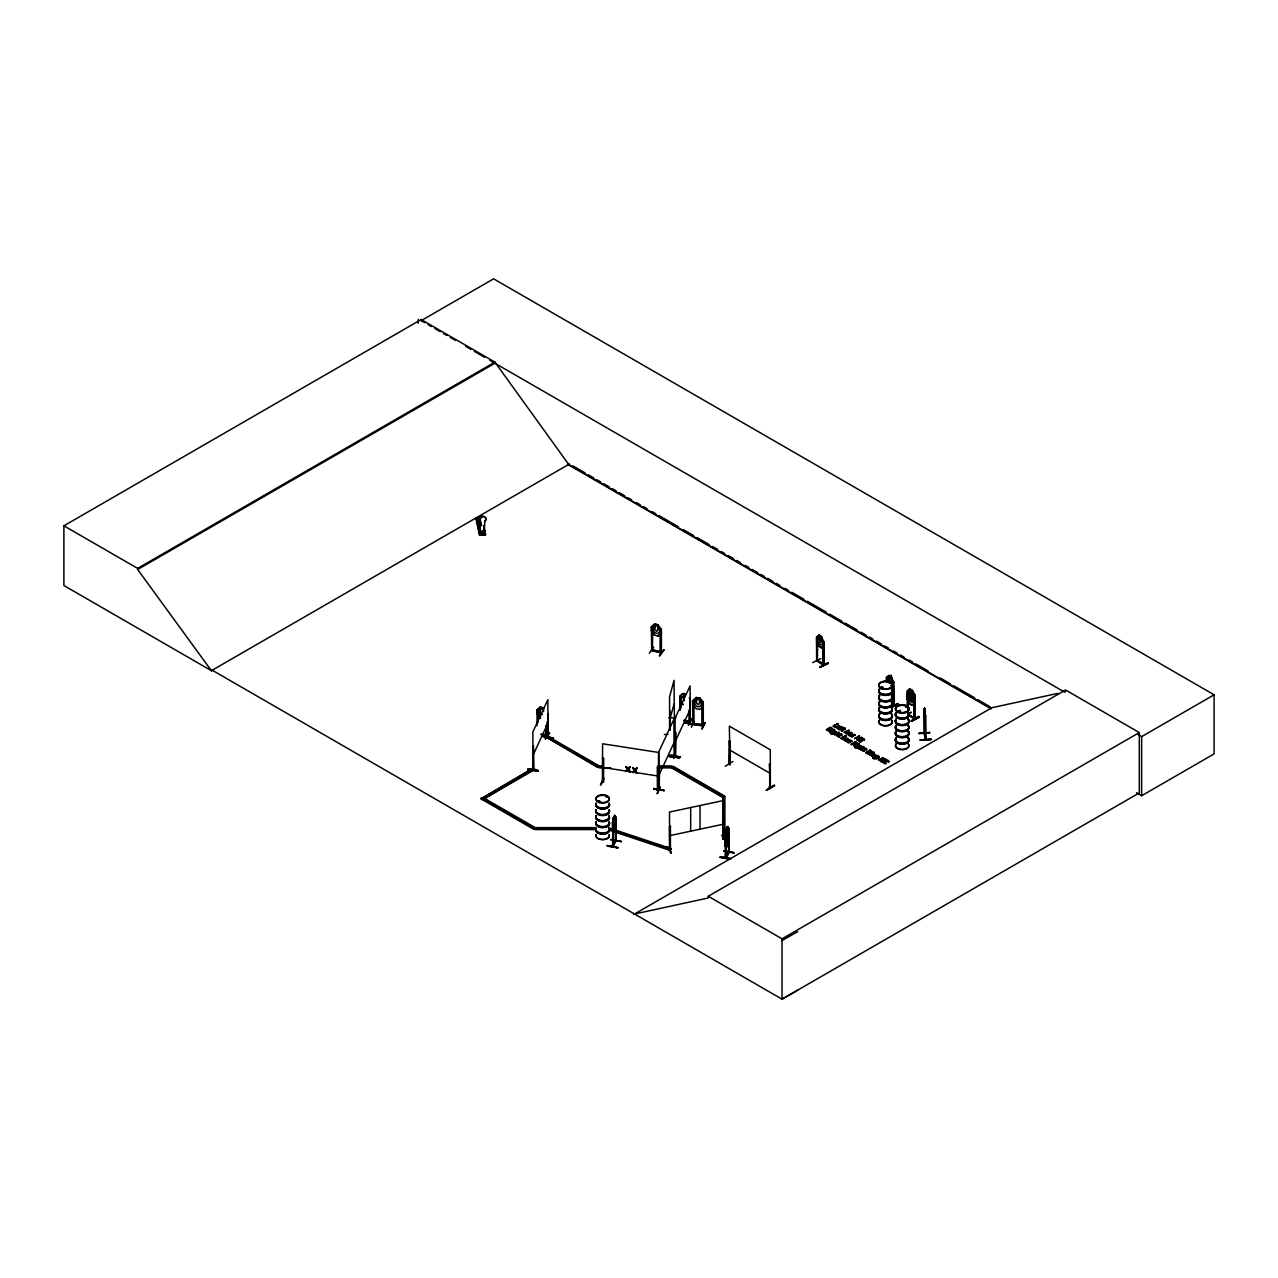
<?xml version="1.0" encoding="UTF-8"?>
<svg xmlns="http://www.w3.org/2000/svg" width="1278" height="1278" viewBox="0 0 1278 1278"><rect width="100%" height="100%" fill="white"/><g stroke="black" fill="none" stroke-linecap="round" stroke-linejoin="round"><path stroke-width="1.5" d="M657.882 767.135L671.573 767.135L722.757 796.689L724.882 796.689L724.882 839.231L722.757 839.231L722.757 796.689L724.259 795.827L722.757 797.44L671.573 767.87L657.882 767.87M615.517 841.355L615.485 817.441M924.186 733.444L925.448 739.595L924.633 708.012L924.313 710.808M924.777 734.003L924.505 708.012L924.345 734.051L924.218 709.673M925.224 738.173L925.224 738.972M925.911 739.499L925.32 715.313M924.313 713.619L924.857 718.587L924.777 709.977L924.921 721.367L925.448 719.69M924.521 711.846L924.761 709.29M823.815 641.78L823.016 641.093M907.348 706.926L907.332 691.142C909.728 691.094 904.872 694.449 907.156 698.683L909.712 703.843C915.767 708.875 916.342 696.829 912.236 694.146M484.154 532.734L484.873 521.152A3.626 2.939 -12 0 0 484.905 517.111A3.626 2.939 -12 0 0 479.825 517.462A3.626 2.939 -12 0 0 479.793 521.52L480.56 532.99M652.563 627.051L651.508 626.891L652.547 626.907L652.323 650.758L652.499 626.859M660.534 629.143L660.422 652.882L660.263 628.888M537.91 722.102L537.942 710.153L538.038 721.894M692.916 700.775L693.97 700.839L693.97 724.578L692.916 723.556M726.974 836.179L726.799 842.282M533.533 769.436L533.261 746.304M548.038 737.39L547.639 738.157L547.879 713.955L547.607 738.205L548.006 737.342M657.563 790.251L658.633 790.475L659.544 788.318M658.825 789.66L658.905 751.64L673.905 719.338L674.097 757.902M674.289 756.576L673.65 757.902L674.337 756.512M675.024 756.113L675.104 718.172L690.088 685.887L690.184 724.562L690.455 700.296M689.816 723.636L690.535 723.044L689.769 724.354M614.782 815.524C609.286 823.831 614.798 840.461 614.686 815.38L615.9 817.265L614.67 815.508L615.229 821.019L613.728 825.86L612.977 824.917M614.303 816.626L613.919 823.591L614.414 816.658M527.638 769.532C534.044 766.928 548.294 774.133 527.654 769.452M527.766 769.18L538.15 771.097M653.665 789.261L664.32 790.539L653.809 788.462M680.359 757.391C671.605 753.077 661.78 755.442 680.359 757.407L669.864 755.761L680.487 757.039M725.728 836.994L726.799 828.448M664.352 734.515L667.963 734.307M613.52 817.393L612.865 846.851L615.932 839.981M607.354 846.148C639.335 851.467 585.42 841.355 617.817 847.729M607.513 845.748L617.849 847.809M720.073 857.282C729.834 856.212 738.285 861.723 720.073 857.282L730.521 858.912M482.477 532.686L481.966 531.313L482.812 531.249M482.972 532.479L482.078 531.68M925.847 738.62L924.345 733.428M925.847 739.483L924.601 733.396M726.559 836.85L725.936 840.86L726.767 837.042L727.31 838.512M829.662 731.959C828.272 729.259 835.572 729.418 830.572 727.31L826.515 729.642L827.058 730.457L829.278 729.387L829.662 731.959L828.959 731.543M854.471 746.272C853.081 743.588 860.382 743.748 855.381 741.623L851.324 744.467L853.48 743.844L854.471 746.272L854.087 744.195M924.921 715.52L924.521 713.491M613.632 817.409L612.497 823.144L613.216 822.617L612.513 846.787L615.549 840.892M614.686 826.626C617.322 809.629 615.181 834.215 612.529 826.802M728.476 835.796L726.16 843.512L724.993 841.739L726.271 828.527L725.648 858.001L725.489 833.32M727.182 827.793L724.993 837.985L726.383 839.806L725.105 838.017M726.415 839.678L728.748 832.058L727.358 830.253L725.265 837.937M728.444 836.627L727.31 846.004L726.016 847.985L724.882 842.442L726.144 836.834M725.041 841.643L726.303 843.4L728.524 835.764M727.198 845.988L728.364 840.253M690.551 723.955L689.816 724.498L690.04 698.363L689.13 698.171M725.952 856.627C724.211 861.244 731.431 850.301 728.316 852.522M728.364 852.538L728.732 851.148M729.083 852.17L729.051 828.495C727.773 823.367 724.914 831.818 727.581 826.546M727.757 840.381L726.223 845.221L725.457 844.263M598.152 801.562L599.797 800.971M599.813 801.689C598.503 798.91 598.168 803.111 599.59 801.466M606.044 796.881L606.363 796.929M606.635 796.354L606.938 797.184M880.893 687.58L881.948 686.861L882.411 687.852M881.037 687.884L882.954 687.724M889.28 683.235L889.935 682.963M898.817 711.431L897.891 711.734M899.648 711.463L897.715 710.999M906.054 707.261L906.406 706.494L905.639 707.022M724.035 837.777L722.901 838.272M670.023 710.951L669.944 730.217M674.401 718.635L674.049 680.311L669.576 696.829L669.576 730.185M668.889 717.725L676.046 717.996M669.576 720.472L674.049 703.954M883.178 762.327C884.632 757.646 891.661 764.052 887.427 760.602A1.629 0.943 0 0 0 886.389 760.458C880.398 761.049 889.041 764.324 884.392 763.605C880.207 761.081 888.753 757.966 889.089 761.896M537.926 710.121L536.92 710.073L540.227 707.165L543.581 707.836L543.549 711.319M702.421 702.213L702.309 725.936L702.133 701.957L703.283 702.149L703.299 726.016L692.804 724.402M909.632 692.644L912.284 694.178L912.284 695.759L910.591 696.222C909.409 695.248 909.265 688.778 911.422 690.408L913.53 698.571L913.53 701.382L911.869 702.66L908.498 698.491L909.712 692.596L907.332 694.833M482.733 532.207L482.125 531.281M871.276 751.879L869.136 753.653A1.885 1.086 0 0 1 867.97 753.477C864.871 751.544 870.334 754.451 871.181 752.167M540.195 710.903L541.313 707.9L543.501 711.67M720.217 856.979L730.553 858.992M684.257 700.6L683.171 697.277L684.289 694.242L685.423 694.465M819.038 634.99L817.776 640.757L819.358 644.016L820.923 645.055L822.457 643.84L821.307 636.572L819.006 634.862L816.53 637.083L816.626 660.758L823.799 665.439L823.719 641.748L821.419 636.46L823.815 645.534L821.339 647.754L818.91 646.157L816.69 640.805M666.956 847.362L671.365 853.129L667.499 846.771L671.365 853.129L668.346 848.688M812.632 662.595L820.875 658.585M553.39 738.205L542.99 736.4M533.15 745.713L533.15 769.356M603.44 758.509L602.497 758.365L603.44 758.509L603.456 781.864M603.807 778.366L600.484 784.836L603.743 778.366M601.059 784.916L603.711 778.765M658.442 790.395L657.371 790.507L658.505 790.699L658.537 752.438L602.593 743.78L602.401 782.024L602.721 780.89L603.551 781.545M657.483 766.88L658.537 766.8L657.483 766.88L657.579 790.571L657.579 766.656M659.16 765.458L659.24 789.772L659.528 765.506M675.359 731.99L675.359 752.886M653.665 789.277L653.809 788.462M668.857 756.528L679.513 757.742L669.001 756.161M685.056 723.06L695.711 724.306L685.072 722.565M657.371 793.558L660.039 787.104M659.959 787.04L657.227 793.606L660.103 787.504M674.161 757.039L673.618 757.966M675.471 756.241L675.471 732.598M911.166 712.341L908.035 714.338M725.201 766.305L732.933 761.464M532.894 755.538L547.879 723.236M625.932 766.72L628.249 768.557L625.932 766.72L627.642 769.324L625.885 771.401L628.201 769.516L630.246 772.072L628.664 769.084L630.246 772.072M625.885 771.401L627.802 768.989L626.092 766.385M628.201 769.516L629.399 771.944M629.447 767.263L630.389 767.056L628.105 768.893M632.738 767.774L635.054 769.612L632.738 767.774L634.447 770.378L632.69 772.439L635.47 770.139L637.051 773.126L634.862 770.906M632.69 772.439L634.607 770.043L632.898 767.439M633.489 772.567L635.006 770.57L636.204 772.998M636.252 768.318L637.195 768.094L634.91 769.947M658.905 775.283L673.905 742.981M675.104 741.815L690.088 709.53M692.884 704.45L696.238 708.827L699.785 709.37L703.172 706.111M699.817 698.06L701.446 704.977L699.178 706.846L696.877 706.494L694.561 703.906L696.27 697.5L699.817 698.06L703.315 702.341M693.73 721.127L691.446 727.326M692.932 724.434L693.011 700.568L693.139 724.195M694.066 724.37L693.714 723.747M702.085 728.907L704.817 722.453M705.328 722.949L701.941 728.939L704.833 722.821M658.09 636.013L654.703 635.198L651.445 630.517L651.397 626.827L654.751 623.888L653.122 630.134L655.31 632.929L657.467 633.505L659.608 631.827L657.994 624.91L654.751 624.063L651.508 626.891M729.722 763.845L728.987 763.413L730.105 763.733M728.971 764.308L730.137 764.563L729.339 740.521L729.067 764.404L730.026 740.905M679.896 710.328L679.704 696.494L683.139 693.427C691.59 695.999 680.024 690.408 681.462 696.941L681.462 699.753M914.058 694.801L915.128 695.344L915.208 719.035L907.779 713.795M914.217 717.948L915.224 718.14L908.115 714.642M914.441 694.944L914.074 718.731L915.224 719.003M728.316 828.543L727.47 826.515M858.672 735.761L858.624 736.863L854.615 738.588L859.439 736.192C852.65 744.547 868.705 732.022 857.522 740.266L856.915 739.419L858.624 736.368M856.915 739.914L858.624 736.863M862.474 740.793C859.295 737.502 867.826 741.544 863.033 738.285A1.821 1.054 0 0 0 862.011 738.189L860.669 739.004L861.404 740.777L859.056 740.09L860.477 741.4L862.49 740.569M613.536 817.457L614.798 815.396M615.485 817.728L615.549 841.499M613.52 828.639L614.782 826.578M610.964 839.886L621.443 841.499L610.98 839.39M612.545 846.723L616.331 840.189M621.3 841.723L610.996 839.758M727.07 831.531L726.687 838.48L726.958 831.499M723.811 850.892L734.243 852.73L723.955 850.669M727.182 845.908L726.128 848.017L724.993 846.148M725.936 856.548L725.553 857.282M725.616 856.659L728.348 852.059M669.496 850.03C671.365 851.132 670.215 846.979 670.279 850.477L609.43 830.205M722.949 838.576L723.939 838.672L723.795 814.821L722.885 815.013L722.901 838.895L723.907 837.585M722.885 837.809L723.795 837.601M722.773 838.688L723.907 838.448L723.795 800.459L669.48 812.057L669.656 850.317L669.48 826.419L670.535 826.419L669.608 826.626M680.727 696.798L679.896 696.526L680.008 710.121M688.89 721.383L690.152 721.159L684.241 720.201M689.13 709.993L688.89 721.99L690.024 722.23M691.909 718.683L688.299 725.089L691.989 719.099M817.201 637.53L817.329 661.253L817.648 641.364M823.112 664.177C829.23 666.621 806.514 654.416 823.799 664.592M892.875 704.593L893.673 705.983C896.789 697.884 887.938 657.164 892.332 684.369L890.782 685.583M892.859 705.488L893.977 705.791L893.881 682.148L892.811 681.573L892.987 705.568M536.888 713.827L540.227 718.22L540.131 707.117L543.485 707.996M546.92 735.745L546.92 734.882L541.137 734.067M547.08 734.994L542.846 734.227M549.62 733.125L545.514 738.988M889.776 683.283C889.903 683.522 887.283 676.046 890.383 677.068L890.383 683.379M898.067 710.824L899.153 710.776M899.265 711.111L898.434 711.431M905.687 706.926L906.677 706.99M651.397 626.827L651.652 650.566L661.365 653.058L661.413 629.191L660.279 628.872L661.413 629.191M651.397 630.581L654.703 635.198M657.994 624.91L661.397 629.383M661.237 633.137L657.994 635.965L661.397 633.137M653.809 647.019L649.32 653.202M660.678 651.7L651.604 649.655M661.413 651.94L660.422 651.7M663.793 650.055L659.736 655.902M628.249 768.557L629.591 766.928M635.054 769.612L636.396 767.982M628.504 769.42L630.389 767.056M637.195 768.094L635.31 770.474L637.051 773.126M659.352 789.644L658.873 788.846M728.556 852.106L725.233 857.937L725.936 833.767L725.105 834.262M728.827 852.698L728.588 828.384L728.7 852.73M608.632 827.793L671.333 848.688L670.279 849.742L609.43 829.47M670.279 850.477L671.333 848.688M612.769 846.244L613.216 822.617M479.378 524.204L480.336 523.788M696.318 697.612L692.74 700.775L696.27 697.5L699.785 698.123L703.283 702.421M483.723 525.45L485.688 534.843L479.49 535.274L475.895 518.421L481.71 517.67M477.796 518.293L476.662 518.405L479.857 535.083L476.374 518.213M480.528 535.21L481.375 535.131L478.595 522.031M823.735 645.454L821.339 647.754M886.565 681.334L886.485 677.564L888.881 675.391L891.261 677.068L893.881 682.148M886.597 681.605L886.565 677.644L888.913 675.519L887.651 681.286M891.165 688.155L893.689 686.062L891.213 688.283M683.155 693.603L679.704 696.494L683.171 697.245M907.236 694.817L909.712 700.088L912.412 701.542L914.888 699.194M912.364 701.43L914.968 699.274L912.316 694.098L909.68 692.772M845.349 739.962C849.167 741.224 842.793 738.828 847.41 739.882M874.184 755.33C869.455 753.924 874.376 757.726 873.673 755.57M850.205 741.959C848.448 743.476 845.732 739.642 848.097 742.662A1.645 0.943 0 0 0 848.959 742.869L850.205 742.454L849.886 740.313L851.851 741.416L849.662 740.889L850.301 742.246M839.758 727.869C843.129 727.406 834.55 724.243 837.889 728.923C840.652 728.779 837.409 728.236 837.25 727.134C837.873 726.271 841.547 728.987 840.557 726.383C837.745 724.227 834.614 728.716 839.087 728.764M882.794 687.756L881.005 687.628M846.627 739.579C850.046 740.713 844.918 736.192 848.896 739.403C841.419 743.461 852.777 739.467 846.611 738.412M847.921 740.074L846.643 738.924M873.385 755.026C876.58 756.065 872.139 751.608 875.574 755.01C875.11 757.119 869.439 756.864 872.219 754.883M874.679 755.522L873.385 753.86M837.761 726.671L837.33 728.093L839.087 728.268M837.905 734.722L838.48 734.067L837.074 733.62C830.221 737.614 839.087 729.786 839.263 733.732C833.24 738.237 840.652 732.358 837.074 733.62M842.41 729.69C841.467 730.201 843.608 732.054 841.244 730.872C842.873 726.751 847.186 729.61 843.863 729.355L843.768 728.316C841.1 726 835.94 732.39 842.106 728.348L843.352 729.051L843.352 728.077M839.119 735.569C839.678 738.412 835.748 735.761 840.141 734.483M863.928 749.898C863.001 750.41 865.126 752.247 862.762 751.065C864.295 746.991 868.752 749.787 865.382 749.547L864.95 748.317M730.105 764.516L729.339 726.144L770.283 749.787L770.362 787.855L769.228 787.552L770.027 787.951L769.596 763.765L770.043 788.015L769.244 786.657L770.107 787.136M774.069 785.219C750.282 800.332 791.002 775.458 766.528 790.155M766.417 790.155L774.436 785.858M212.34 670.263L211.509 670.758L63.9 585.532L63.9 525.817L421.165 319.548L494.921 362.121L568.678 464.425L990.961 708.236M421.165 319.548L421.165 320.65L493.612 278.828L1214.1 694.801L1214.1 753.908L1141.653 795.731L1136.477 792.727M63.9 525.817L137.657 568.39L494.921 362.121M797.664 990.258L782.024 999.172L212.244 670.215L211.397 670.694L137.657 569.493L494.921 363.224M211.397 670.694L569.509 463.946M561.649 744.978L599.174 766.656L597.689 767.519L546.505 737.23L547.99 736.368L599.174 765.921L603.088 765.921M546.505 737.965L547.99 737.102L558.23 743.013M595.836 828.368L535.178 828.368L533.693 829.23L481.007 798.814L532.207 768.525L533.693 769.388L482.509 799.677M481.007 798.814L532.207 769.26L533.693 770.123L484.202 798.686M546.505 737.23L597.689 766.784L599.174 765.921L599.174 767.87L610.916 767.87M481.007 798.079L533.693 828.495L535.178 827.633L595.836 827.633M671.573 767.135L673.075 766.273L724.259 795.827M693.539 778.845L673.075 767.024L671.573 767.87L671.573 765.921L657.882 765.921M833.24 725.76C845.589 720.76 829.278 726.383 836.084 726.831C834.406 728.316 831.307 724.291 836.084 726.831M826.515 730.137C830.78 725.073 829.694 731.639 831.179 728.188M833.24 726.255L837.841 723.731M829.949 731.623L832.984 729.866C835.956 731.495 833.304 727.501 833.496 730.665C832.202 733.061 828.863 731.208 830.46 732.422M833.464 730.042L834.582 730.073M829.949 732.118L833.496 730.169M834.582 729.578L833.464 729.562M833.448 733.189L831.994 731.751L835.141 731.048A1.917 1.118 0 0 1 835.956 731.735C838.672 735.904 827.09 733.62 831.531 733.348C835.253 733.045 831.451 735.297 830.812 732.693M841.675 727.102C843.991 727.549 842.394 726.926 844.263 728.284M838.975 729.067L841.675 727.597M842.01 727.31L842.106 728.348M838.975 729.562L841.595 728.045M842.506 727.597L844.742 728.013M836.595 732.438L835.956 732.23A1.917 1.118 0 0 0 835.141 731.543C829.023 731.655 836.739 734.147 834.374 731.288C829.198 731.623 833.991 736.32 836.595 731.959M833.448 733.668L830.269 732.997M835.54 732.47C832.329 729.834 832.042 736.24 835.54 731.974M843.352 728.572L841.18 729.978L842.665 730.633M843.768 728.316L845.157 728.109M834.294 734.626L839.039 731.99M843.863 729.355L841.898 730.569L842.665 731.128M836.179 735.713L839.215 734.387L837.505 733.364M840.141 734.003L840.573 735.233C842.266 736.384 842.058 733.157 840.477 734.195M844.311 732.134L848.4 731.479L846.18 733.716L848.496 732.07L844.311 732.134L849.055 729.994M841.867 733.987L837.985 736.192L839.374 737.007M844.311 732.629L849.055 730.489M840.573 735.233L838.911 737.262M846.18 733.221L849.215 731.895L847.522 730.872M907.236 698.635L909.632 703.89L912.284 705.232M846.18 733.716L849.215 732.39L847.522 731.367M849.902 732.534C856.883 731.687 844.375 740.058 851.499 733.189C849.327 732.534 852.714 733.428 847.777 733.572C848.736 736.256 848.832 734.77 848.416 733.652C853.64 734.706 845.301 734.179 850.701 734.499M841.02 738.013C854.455 730.585 837.665 743.061 845.381 738.748C847.282 735.585 839.039 738.396 841.531 738.812M915.128 695.344L914.952 719.194L908.019 715.249L907.843 691.238M841.02 738.508L845.764 735.872M849.934 733.045C854.662 734.499 844.407 733.652 850.701 734.003M842.889 739.099L845.205 737.646L844.231 737.246M842.889 739.595L845.205 738.141L843.8 737.502M850.333 735.409C853.161 735.713 857.203 732.07 852.25 736.991A1.645 0.943 0 0 1 851.388 736.799L850.333 735.409L851.388 736.304A1.645 0.943 0 0 0 852.25 736.495C854.535 736.352 851.803 732.677 855.142 735.553M850.333 735.904L850.908 735.09M855.142 735.058C852.586 732.853 852.745 737.981 850.94 735.585M847.825 739.642C846.244 737.262 842.122 740.873 846.148 741.096M847.042 741.783C849.598 743.429 848.736 737.582 851.851 741.416M854.615 738.588L859.439 736.192M851.308 741.735L851.851 740.936M856.915 739.419L861.58 737.422M858.385 740.489C861.819 746.735 861.5 734.882 863.96 740.266M851.324 744.467L855.461 742.214M853.48 743.844L856.212 743.924L855.461 742.694L853.928 743.588L856.212 743.429L855.988 742.518M907.747 713.987L910.815 712.213M854.758 745.953L857.81 744.195C862.538 743.125 853.081 746.256 855.27 746.735M854.758 746.448L859.391 743.908M855.078 747.326L858.257 747.997L861.404 746.272L858.337 748.525L855.078 747.326L858.337 748.029L856.643 746.288L859.95 745.378A1.917 1.118 0 0 1 860.765 746.064L861.404 746.272M855.078 747.806L855.621 747.007M858.257 747.502L856.564 746.975L859.95 745.857A1.917 1.118 0 0 1 860.765 746.544L861.404 746.767M858.672 747.263L860.35 746.304L857.298 746.512L858.672 747.758L857.298 747.007L860.35 746.304M858.257 747.997L855.637 747.518M860.989 750.042L863.305 748.588L861.883 747.934C854.423 752.055 865.254 743.524 863.72 748.541C856.1 751.799 867.858 748.62 862.33 747.694M859.104 748.956L863.864 746.304M914.361 717.932L907.779 714.642M860.989 749.547L863.321 747.997L861.883 747.934M911.246 720.84L918.962 716.447L911.246 720.84L911.661 721.559L919.329 717.086L911.246 721.335M864.871 748.764L862.698 750.17L864.2 751.336M865.286 748.525L866.676 748.317M865.382 749.547L864.2 750.841M865.861 752.359L869.919 750.026C874.791 751.528 869.567 755.953 866.803 753.397C863.353 752.95 875.909 754.196 870.414 750.841M865.861 752.854L869.999 750.601M866.867 752.902L869.999 751.097L871.229 752.087M869.615 754.531L872.666 752.774C875.622 754.403 872.986 750.41 873.178 753.573C871.868 755.953 868.529 754.116 870.126 755.33M869.615 755.026L874.248 752.982M874.248 752.486L873.146 752.47M873.401 754.371L875.654 755.346L872.586 756.736M874.583 755.09L871.245 754.899L872.906 756.065M872.874 757.598C874.376 757.63 877.73 758.781 874.136 758.429C869.631 758.078 881.453 760.394 878.561 756.336A1.917 1.118 0 0 0 877.746 755.649C872.139 754.355 875.174 761.928 879.2 756.544M872.874 758.078L873.401 757.279M879.2 757.039L878.721 756.768A1.917 1.118 0 0 0 877.746 756.129C872.427 755.57 877.826 759.531 877.427 755.985C875.813 755.314 872.89 757.774 876.053 757.774M876.053 758.269L873.529 757.918M878.146 757.055C874.919 754.435 874.487 760.905 878.146 756.576M878.689 759.771C888.993 755.234 878.05 759.276 883.545 759.723C889.935 756.288 879.344 764.899 881.213 759.42C879.759 761.768 877.938 758.972 879.216 760.57M878.689 760.25L883.274 757.742M881.085 761.64L885.686 759.116M883.21 762.119L886.213 763.046M633.696 914.505L991.808 707.74L1057.785 693.395M634.527 914.01L708.284 897.971L708.284 896.261L1065.548 689.992L1139.305 732.566L1139.305 792.903L782.024 999.172L782.024 938.835L1139.305 732.566M1065.548 691.702L1064.718 692.197L489.778 360.252M1138.235 734.642L1141.653 736.623L1214.1 694.801M782.024 940.56L797.664 931.646M690.024 721.367L684.113 720.409M816.61 637.163L816.993 660.63L824.102 665.263L824.006 641.604L823.08 641.332M817.648 637.418L816.722 637.131M820.508 636.54L820.508 642.834L818.958 638.712L819.725 636.029L820.588 636.492M819.038 646.045L816.61 640.789M817.616 660.135L816.626 659.895L817.441 660.391M819.885 666.988C845.014 653.809 803.095 676.797 828.016 662.819M819.917 667.404L828.416 663.522M886.405 677.612L887.523 677.947L887.523 681.893M897.891 703.347L891.357 706.654L898.29 704.098L891.756 707.405M891.725 707.325L898.29 704.082M898.306 710.696L898.146 711.702M477.429 518.133L476.311 517.734L481.71 517.35M480.368 518.117L480.704 517.894M481.007 534.987L478.116 521.887M481.359 535.163L477.365 517.973M483.947 534.971L485.289 534.508L484.873 532.99M602.481 780.922L603.535 781.082M602.481 781.785L603.52 781.912M603.312 782.168L603.535 758.301M658.41 789.852L658.41 790.715M693.139 723.332L694.05 723.476M703.299 725.153C681.637 724.131 702.772 722.342 703.299 725.744M703.299 726.016L703.188 724.882M669.416 849.167L670.63 849.423M669.56 849.151L670.439 849.263M670.439 850.126L670.391 826.227M689.161 720.936L689.018 722.038M481.215 524.795L479.522 524.651M545.962 735.585L546.936 736.048L546.984 722.038M651.748 649.416L652.643 649.655M651.748 626.635L651.876 650.278M845.461 739.435L844.47 740.026L846.148 740.601M881.58 687.101L882.587 687.58M898.801 711.383L899.648 711.159M723.939 815.029L722.885 815.013M725.073 839.918L722.054 835.109L725.489 839.886M669.48 835.7L723.795 824.102M914.361 717.677L914.84 719.194M670.359 849.854L669.736 850.269M816.93 659.72L817.361 661.205M823.415 663.969L823.719 665.391M693.155 724.163L703.188 725.744M898.897 711.894L897.939 711.606M480.272 519.188L476.678 519.763L480.272 519.507M480.512 520.338L476.918 520.897L480.512 520.641M480.879 522.047L477.285 522.606L480.879 522.351M481.199 523.565L477.605 524.124L480.656 523.549M481.566 525.274L477.972 525.833L481.566 525.577M483.388 534.172L481.774 534.444L481.742 531.712C485.177 530.05 482.605 537.91 483.388 531.584M483.419 531.744L481.742 531.712M484.921 532.798L479.538 533.182L479.538 531.632L479.953 532.83L484.506 532.511L484.921 531.249L484.873 534.22L480.32 534.539L476.95 518.357M479.905 533.341L480.32 534.539M924.345 710.344L924.649 709.306M918.994 733.205L929.793 732.502L919.01 733.7M918.946 733.348L929.793 732.821M920.304 740.25C954.107 737.789 897.843 741.144 931.103 739.547M920.24 739.93L931.039 739.243M729.77 764.707L729.355 763.238M599.174 767.135L603.088 767.135M722.757 797.44L724.882 796.689M535.178 828.847L595.836 828.847M595.836 829.582L535.178 829.582L535.178 827.633L483.995 798.079L489.123 801.769M724.882 838.496L722.757 839.231M603.312 781.305L602.593 782.056M886.213 763.541L883.945 762.375L886.389 760.953A1.629 0.943 0 0 1 887.427 761.097L888.386 762.247M882.219 686.989L882.954 687.42M689.114 721.766L690.152 722.022L684.113 721.032M873.337 755.809L871.947 755.394M661.269 652.227L652.739 649.927M661.269 653.074L661.269 629.383M685.072 722.901L695.599 724.498M675.359 755.633L675.711 732.054M542.846 736.288L553.486 737.981L542.862 736.607M668.873 756.352L679.513 757.774M602.513 782.04L603.44 782.152M602.593 767.423L658.537 776.081M727.454 826.642L728.029 832.17L726.479 837.01L725.728 836.052M728.476 832.122L727.47 830.269L726.687 834.726L726.303 832.345M724.85 842.474L724.961 846.244M542.367 714.514L540.195 712.565M537 710.057L537.91 710.28M549.62 733.189L549.061 732.55L545.099 738.828M541.281 734.483L546.968 735.793M541.137 734.674L546.84 736.032L546.968 734.93M484.538 534.923L483.867 531.153M484.889 534.907L483.675 529.268M654.703 623.952L658.09 624.766M664.24 650.246L663.697 649.607L659.336 655.79M651.748 650.278L661.525 652.85M616.012 830.988L671.333 849.423M481.231 523.932L479.538 523.804L479.745 525.034M769.755 787.408L769.596 763.765M925.384 739.499L925.703 715.297M893.562 705.983L893.226 681.717M421.165 320.65L424.6 322.631M428.034 324.612L431.469 326.593M434.887 328.574L440.031 331.545M443.466 333.526L446.901 335.507M450.335 337.488L455.479 340.459M465.767 346.402L470.911 349.373M474.346 351.354L484.634 357.281M572.959 465.927L585.02 472.892M588.471 474.889L593.647 477.876M597.082 479.857L600.532 481.854M603.983 483.835L609.159 486.822M612.609 488.819L616.044 490.816M619.495 492.797L624.67 495.784M628.121 497.781L631.556 499.762M636.732 502.749L640.182 504.746M643.633 506.727L647.067 508.724M652.243 511.711L655.694 513.692M659.144 515.689L678.107 526.632M683.267 529.619L693.619 535.594M697.053 537.575L709.13 544.54M712.565 546.537L717.741 549.524M721.191 551.505L724.642 553.502M728.093 555.499L733.252 558.47M736.703 560.467L740.154 562.464M745.314 565.435L748.764 567.432M752.215 569.429L757.391 572.416M760.841 574.397L764.276 576.394M767.727 578.375L772.902 581.362M776.353 583.359L779.788 585.34M784.964 588.327L788.414 590.324M791.865 592.305L803.926 599.27M807.376 601.267L826.339 612.21M829.773 614.207L841.851 621.172M845.285 623.153L857.362 630.134M860.797 632.115L865.973 635.102M869.423 637.099L872.874 639.08M876.325 641.077L881.485 644.064M884.935 646.045L888.386 648.042M893.546 651.029L896.996 653.01M900.447 655.007L903.897 656.988M909.073 659.975L912.508 661.972M915.959 663.953L928.02 670.934M940.097 677.899L950.433 683.858M953.883 685.855L974.571 697.788M978.005 699.785L990.083 706.75M567.544 464.265L991.217 708.875M914.058 695.136L914.872 695.504L912.284 690.424L909.712 688.842L907.236 691.063L909.808 688.794L908.498 694.737L910.192 697.932L911.869 698.906L913.53 697.644L912.412 690.296L914.888 695.567M837.841 724.227L837.298 723.412M841.244 727.358L845.221 729.658M838.16 726.447L839.758 727.374M837.761 727.166L839.87 728.38M834.262 726.287L836.084 727.326M855.381 742.119L857.234 743.844L854.79 743.94M859.391 744.403L858.8 743.572M869.919 750.521L870.845 751.049M883.274 758.221L882.731 757.423M885.686 759.611L885.143 758.812M858.273 743.876L858.864 744.707M830.652 728.38L831.563 729.482L828.671 729.514M839.71 734.243L841.93 735.521M864.519 748.573L866.74 749.851M883.066 760.011L881.213 759.42M826.515 729.642L827.058 730.457M851.324 743.972L851.867 744.77M881.085 761.161L881.628 761.96M729.339 749.787L770.283 773.43M696.957 780.81L708.907 787.711M712.309 789.676L724.259 796.577M708.284 896.261L782.024 938.835M492.525 803.734L535.178 828.368M818.958 635.022L821.307 636.572M818.958 646.077L821.419 647.706M870.733 751.049L871.276 752.375M914.169 718.779L914.042 694.817M908.275 714.977L908.307 699.29M540.754 716.079L538.533 713.332L540.227 707.165L536.776 710.073L536.776 713.827L540.131 718.364M725.728 839.806L726.479 840.748L728.029 835.924L727.454 830.396M683.187 704.593L679.816 700.232L683.091 704.737M858.385 739.994C862.41 743.349 859.934 739.531 862.011 738.668A1.821 1.054 0 0 1 863.033 738.78L864.615 739.898M847.042 741.288L848.097 742.183A1.645 0.943 0 0 0 848.959 742.374L849.071 740.633L851.276 741.224M722.054 835.604L724.035 838.64M680.854 696.558L680.934 708.331M897.939 703.747L891.357 707.149A6.773 3.914 0 0 1 885.542 712.916A6.773 3.914 0 0 1 879.663 707.053M484.873 521.152L484.905 521.28A3.626 2.939 -12 0 0 484.873 516.967A3.626 2.939 -12 0 0 479.793 517.334A3.626 2.939 -12 0 0 479.825 521.648L479.825 521.648M483.691 527.015L485.336 534.667L483.643 527.191M476.311 517.734L479.953 535.067M924.234 710.073L924.409 711.271M925.048 710.121L925.448 715.952M924.921 710.185L925.112 714.881M1141.653 736.623L1141.653 795.731M907.62 690.999L907.62 706.766M887.076 677.803L887.236 682.037M886.868 677.516L886.868 681.462M873.673 752.151L873.721 753.285M869.919 750.026L869.999 751.097M855.381 741.623L855.461 742.694M846.579 740.361L846.34 741.575M833.991 729.243L834.039 730.393M830.572 727.31L832.425 729.514L829.981 729.61M823.351 641.189L823.064 665.071L822.936 641.029M734.051 853.049L723.779 851.036M722.757 796.689L722.757 801.418M700.024 805.539L700.024 829.182M690.679 807.52L690.679 831.163M689.273 720.904L689.241 721.798M615.82 817.137L615.916 841.563M547.974 738.269L547.879 699.593L532.894 731.895L532.862 769.963M546.073 725.76L545.994 735.904L545.93 725.968M537.143 709.865L537 725.824M533.501 745.761L533.693 770.123M418.273 319.324L418.273 323.238M137.657 568.39L137.657 569.493M891.485 695.663A6.869 3.962 0 0 1 885.542 701.622A6.869 3.962 0 0 1 879.583 695.663M891.389 696.079A6.757 3.898 0 0 1 885.542 701.941A6.757 3.898 0 0 1 879.679 696.079M891.357 701.191A6.725 3.882 0 0 1 885.542 707.006A6.725 3.882 0 0 1 879.711 701.191M891.405 701.574A6.773 3.914 0 0 1 885.542 707.437A6.773 3.914 0 0 1 879.663 701.574M891.485 689.146A6.869 3.962 0 0 1 885.542 695.088A6.869 3.962 0 0 1 879.583 689.146M891.405 694.976A6.773 3.914 0 0 1 885.542 700.855A6.773 3.914 0 0 1 879.663 694.976M891.405 689.545A6.773 3.914 0 0 1 885.542 695.424A6.773 3.914 0 0 1 879.663 689.545M891.485 695.328A6.869 3.962 0 0 1 885.542 701.287A6.869 3.962 0 0 1 879.583 695.328M891.485 688.81A6.869 3.962 0 0 1 885.542 694.753A6.869 3.962 0 0 1 879.583 688.81M891.405 688.459A6.773 3.914 0 0 1 885.542 694.321A6.773 3.914 0 0 1 879.663 688.459M891.485 714.258A6.869 3.962 0 0 1 885.542 720.217A6.869 3.962 0 0 1 879.583 714.258M891.405 714.674A6.773 3.914 0 0 1 885.542 720.536A6.773 3.914 0 0 1 879.663 714.674M891.373 719.77A6.741 3.898 0 0 1 885.542 725.6A6.741 3.898 0 0 1 879.695 719.77M891.373 702.133A6.741 3.898 0 0 1 885.542 707.98A6.741 3.898 0 0 1 879.695 702.133M891.373 720.137A6.741 3.898 0 0 1 885.542 725.984A6.741 3.898 0 0 1 879.695 720.137M891.405 701.814A6.789 3.914 0 0 1 885.542 707.692A6.789 3.914 0 0 1 879.663 701.814M891.485 707.74A6.869 3.962 0 0 1 885.542 713.683A6.869 3.962 0 0 1 879.583 707.74M891.405 713.571A6.773 3.914 0 0 1 885.542 719.45A6.773 3.914 0 0 1 879.663 713.571M891.389 708.156A6.757 3.898 0 0 1 885.542 714.003A6.757 3.898 0 0 1 879.679 708.156M891.485 713.923A6.869 3.962 0 0 1 885.542 719.881A6.869 3.962 0 0 1 879.583 713.923M891.485 707.405A6.869 3.962 0 0 1 885.542 713.348A6.869 3.962 0 0 1 879.583 707.405M609.207 815.939A6.789 3.914 0 0 1 602.657 820.875A6.789 3.914 0 0 1 596.091 815.939M609.175 815.795A6.741 3.898 0 0 1 602.657 820.7A6.741 3.898 0 0 1 596.139 815.795M609.191 804.181A6.757 3.898 0 0 1 602.657 809.086A6.757 3.898 0 0 1 596.123 804.181M609.191 803.079A6.757 3.898 0 0 1 602.657 808A6.757 3.898 0 0 1 596.123 803.079M609.191 810.699A6.757 3.898 0 0 1 602.657 815.62A6.757 3.898 0 0 1 596.123 810.699M609.286 810.316A6.869 3.962 0 0 1 602.657 815.3A6.869 3.962 0 0 1 596.027 810.316M609.286 809.98A6.869 3.962 0 0 1 602.657 814.965A6.869 3.962 0 0 1 596.027 809.98M609.191 809.613A6.757 3.898 0 0 1 602.657 814.517A6.757 3.898 0 0 1 596.123 809.613M609.286 803.782A6.869 3.962 0 0 1 602.657 808.782A6.869 3.962 0 0 1 596.027 803.782M609.286 803.447A6.869 3.962 0 0 1 602.657 808.447A6.869 3.962 0 0 1 596.027 803.447M609.191 816.179A6.757 3.898 0 0 1 602.657 821.099A6.757 3.898 0 0 1 596.123 816.179M609.175 816.786A6.741 3.898 0 0 1 602.657 821.69A6.741 3.898 0 0 1 596.139 816.786M609.207 834.534A6.789 3.914 0 0 1 602.657 839.47A6.789 3.914 0 0 1 596.091 834.534M609.207 816.434A6.789 3.914 0 0 1 602.657 821.355A6.789 3.914 0 0 1 596.091 816.434M609.191 822.776A6.773 3.914 0 0 1 602.657 827.697A6.773 3.914 0 0 1 596.107 822.776M609.191 821.674A6.773 3.914 0 0 1 602.657 826.61A6.773 3.914 0 0 1 596.107 821.674M609.191 829.294A6.757 3.898 0 0 1 602.657 834.215A6.757 3.898 0 0 1 596.123 829.294M609.286 828.911A6.869 3.962 0 0 1 602.657 833.895A6.869 3.962 0 0 1 596.027 828.911M609.286 828.575A6.869 3.962 0 0 1 602.657 833.56A6.869 3.962 0 0 1 596.027 828.575M609.191 828.208A6.773 3.914 0 0 1 602.657 833.128A6.773 3.914 0 0 1 596.107 828.208M609.286 822.377A6.869 3.962 0 0 1 602.657 827.377A6.869 3.962 0 0 1 596.027 822.377M609.286 822.042A6.869 3.962 0 0 1 602.657 827.042A6.869 3.962 0 0 1 596.027 822.042M609.191 834.774A6.773 3.914 0 0 1 602.657 839.694A6.773 3.914 0 0 1 596.107 834.774M908.163 719.402A6.869 3.962 0 0 1 902.22 725.361A6.869 3.962 0 0 1 896.277 719.402M908.067 719.818A6.757 3.898 0 0 1 902.22 725.664A6.757 3.898 0 0 1 896.373 719.818M908.051 724.914A6.725 3.882 0 0 1 902.22 730.744A6.725 3.882 0 0 1 896.389 724.914M908.099 725.281A6.789 3.914 0 0 1 902.22 731.144A6.789 3.914 0 0 1 896.341 725.281M897.428 711.686A6.789 3.914 0 0 0 908.77 709.929A6.789 3.914 0 0 0 900.463 705.136A6.789 3.914 0 0 0 897.428 711.686A6.869 3.962 0 0 1 900.447 710.696M908.163 712.884A6.869 3.962 0 0 1 902.22 718.827A6.869 3.962 0 0 1 896.277 712.884M897.364 712.07A6.869 3.962 0 0 1 900.447 711.031M908.067 718.731A6.757 3.898 0 0 1 902.22 724.578A6.757 3.898 0 0 1 896.373 718.731M908.067 713.3A6.757 3.898 0 0 1 902.22 719.147A6.757 3.898 0 0 1 896.373 713.3M897.444 712.485A6.757 3.898 0 0 1 900.479 711.479M908.163 719.067A6.869 3.962 0 0 1 902.22 725.025A6.869 3.962 0 0 1 896.277 719.067M908.163 712.549A6.869 3.962 0 0 1 902.22 718.492A6.869 3.962 0 0 1 896.277 712.549M908.067 712.197A6.757 3.898 0 0 1 902.22 718.06A6.757 3.898 0 0 1 896.373 712.197M897.444 711.399A6.757 3.898 0 0 1 900.479 710.376M908.163 737.997A6.869 3.962 0 0 1 902.22 743.956A6.869 3.962 0 0 1 896.277 737.997M908.067 738.412A6.757 3.898 0 0 1 902.22 744.259A6.757 3.898 0 0 1 896.373 738.412M908.051 743.508A6.725 3.882 0 0 1 902.22 749.339A6.725 3.882 0 0 1 896.389 743.508M908.051 725.888A6.725 3.882 0 0 1 902.22 731.719A6.725 3.882 0 0 1 896.389 725.888M908.099 743.876A6.789 3.914 0 0 1 902.22 749.739A6.789 3.914 0 0 1 896.341 743.876M908.099 725.553A6.789 3.914 0 0 1 902.22 731.431A6.789 3.914 0 0 1 896.341 725.553M908.163 731.479A6.869 3.962 0 0 1 902.22 737.422A6.869 3.962 0 0 1 896.277 731.479M908.067 737.326A6.757 3.898 0 0 1 902.22 743.173A6.757 3.898 0 0 1 896.373 737.326M908.083 731.879A6.773 3.914 0 0 1 902.22 737.757A6.773 3.914 0 0 1 896.357 731.879M908.163 737.662A6.869 3.962 0 0 1 902.22 743.62A6.869 3.962 0 0 1 896.277 737.662M908.163 731.144A6.869 3.962 0 0 1 902.22 737.086A6.869 3.962 0 0 1 896.277 731.144M908.067 730.792A6.757 3.898 0 0 1 902.22 736.655A6.757 3.898 0 0 1 896.373 730.792M653.793 788.861L664.32 790.539L653.793 788.925M909.009 694.833L910.367 698.459L908.946 700.552L910.783 699.226L912.636 702.692L911.246 698.954L912.572 696.909L910.831 698.155L909.009 694.833M910.591 693.682L909.776 698.06L911.422 700.472L912.284 697.852L910.591 693.682M655.822 624.83L654.767 629.399L656.892 631.412L657.994 628.6L656.94 625.054L655.87 624.766M697.421 698.331L696.302 703.012L698.571 704.817L699.737 701.894L698.603 698.443L697.453 698.267M924.218 713.428L924.505 719.258L924.234 713.459M882.139 688.538A6.789 3.914 0 0 0 892.316 685.152A6.789 3.914 0 0 0 882.139 681.765A6.789 3.914 0 0 0 882.139 688.538A6.789 3.914 0 0 0 892.316 685.184A6.789 3.914 0 0 0 882.139 681.781A6.789 3.914 0 0 0 882.139 688.57M882.155 688.858A6.741 3.898 0 0 0 892.284 685.487A6.741 3.898 0 0 0 882.155 682.117A6.741 3.898 0 0 0 882.155 688.858M599.286 802.009A6.741 3.898 0 0 0 609.398 798.638A6.741 3.898 0 0 0 599.286 795.251A6.741 3.898 0 0 0 599.286 802.009M599.286 802.568A6.741 3.898 0 0 0 609.398 799.197A6.741 3.898 0 0 0 599.286 795.827A6.741 3.898 0 0 0 599.286 802.568M898.849 712.054A6.741 3.898 0 0 0 908.962 708.683A6.741 3.898 0 0 0 898.849 705.312A6.741 3.898 0 0 0 898.849 712.054M898.849 712.629A6.741 3.898 0 0 0 908.962 709.242A6.741 3.898 0 0 0 898.849 705.871A6.741 3.898 0 0 0 898.849 712.629"/></g></svg>
